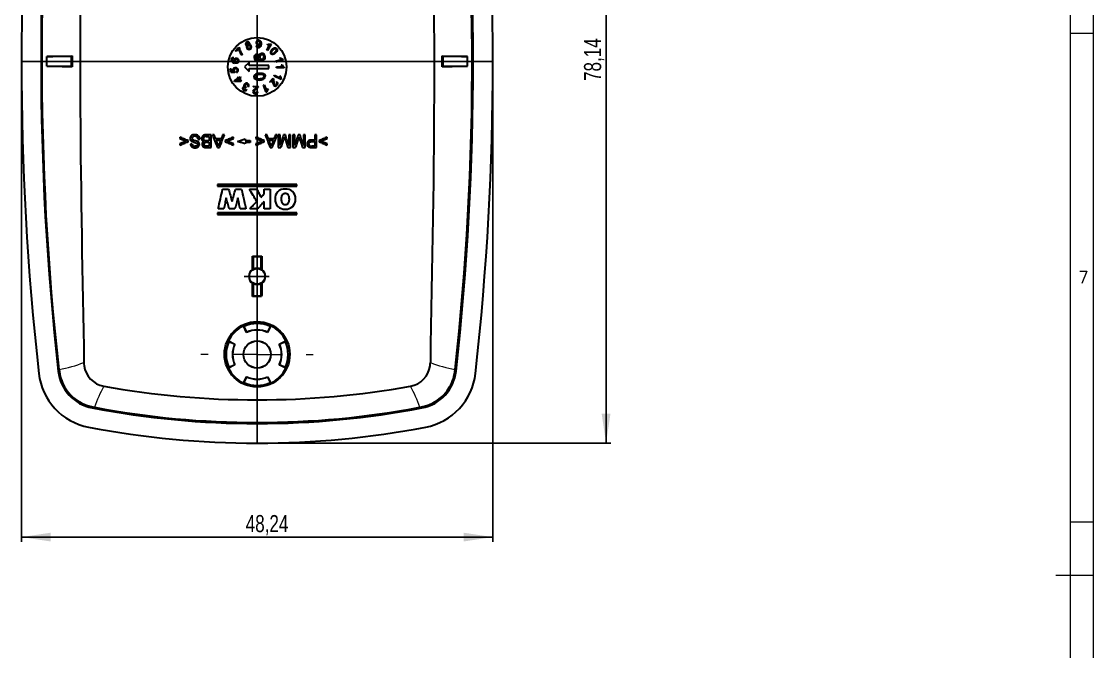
# Model space of a CAD drawing. Header units: millimetres. Extents: x 0 to 1188, y 0 to 841.
# Drawn here: x 969.1 to 1188.5, y 578.4 to 707.4 of the extents above; entities that cross this region are included whole.
import ezdxf

# ---------------------------------------------------------------- set-up
doc = ezdxf.new("R2010")
doc.units = ezdxf.units.MM
doc.linetypes.add('SLD-Durchgehend', pattern=[0])
doc.styles.add('SLDTEXTSTYLE2', font='simplex_.ttf', dxfattribs={"width": 0.95})
doc.styles.add('SLDTEXTSTYLE3', font='ARIALN.TTF', dxfattribs={"width": 0.87})
doc.dimstyles.new('SLDDIMSTYLE0', dxfattribs={"dimtxt": 3.5, "dimasz": 6, "dimexe": 0, "dimexo": 0.0625, "dimgap": 0.875, "dimtad": 1, "dimlfac": 0.5, "dimrnd": 1e-09, "dimzin": 12, "dimdsep": 46, "dimtxsty": 'SLDTEXTSTYLE3', "dimsah": 1, "dimcen": 0.09, "dimadec": 0, "dimazin": 3, "dimtfac": 1, "dimtofl": 0, "dimtmove": 0, "dimatfit": 3, "dimfxl": 0, "dimfrac": 2, "dimtolj": 1, "dimtzin": 12, "dimarcsym": 0})

# ---------------------------------------------------------------- blocks, each defined once
blk = doc.blocks.new('_D_6')
for p, q in [((1018.32, 777.36), (1089.73, 777.36)), ((1088.73, 777.36), (1088.73, 621.09)), ((1018.32, 621.09), (1089.73, 621.09))]:
    blk.add_line(p, q)
for points in [[(1088.73, 777.36), (1087.83, 771.36), (1089.63, 771.36)], [(1088.73, 621.09), (1089.63, 627.09), (1087.83, 627.09)]]:
    blk.add_solid(points)
at = {"insert": (1084.22, 695.23), "char_height": 3.5, "attachment_point": 1, "rotation": 90, "style": 'SLDTEXTSTYLE3'}
blk.add_mtext('78,14', dxfattribs=at)
blk = doc.blocks.new('_D_7')
for p, q in [((969.08, 698.23), (969.08, 600.85)), ((1065.56, 698.23), (1065.56, 600.85)), ((1065.56, 601.85), (969.08, 601.85))]:
    blk.add_line(p, q)
for points in [[(969.08, 601.85), (975.08, 600.95), (975.08, 602.75)], [(1065.56, 601.85), (1059.56, 602.75), (1059.56, 600.95)]]:
    blk.add_solid(points)
at = {"insert": (1014.98, 606.36), "char_height": 3.5, "attachment_point": 1, "style": 'SLDTEXTSTYLE3'}
blk.add_mtext('48,24', dxfattribs=at)
blk = doc.blocks.new('SW_CENTERMARKSYMBOL_2')
at = {"color": 0, "linetype": 'SLD-Durchgehend', "lineweight": 0}
for p, q in [((0, 10), (0, 11.5)), ((0, 0), (0, 5)), ((-10, 0), (-11.5, 0)), ((0, 0), (-5, 0)), ((0, 0), (0, -5)), ((0, 0), (5, 0)), ((10, 0), (11.5, 0)), ((0, -10), (0, -11.5))]:
    blk.add_line(p, q, dxfattribs=at)

msp = doc.modelspace()

# ---------------------------------------------------------------- linework, layer by layer
at = {"color": 7, "linetype": 'SLD-Durchgehend', "lineweight": 0}
for p, q in [((1188.499, 0.4), (1188.499, 840.6)), ((1183.799, 5), (1183.799, 836)), ((1183.799, 705), (1188.499, 705)), ((1183.799, 605), (1188.499, 605)), ((1188.499, 594), (1180.799, 594))]:
    msp.add_line(p, q, dxfattribs=at)
for p, q in [((1017.321, 777.363), (1017.321, 621.089)), ((1065.558, 699.226), (969.084, 699.226)), ((1014.632, 655.226), (1019.793, 655.226))]:
    msp.add_line(p, q)
at = {"color": 7, "linetype": 'SLD-Durchgehend', "lineweight": 30}
for p, q in [((1012.919, 701.391), (1013.587, 702.133)), ((1013.587, 702.133), (1013.696, 702.034)), ((1017.112, 702.431), (1017.296, 702.436)), ((1019.275, 701.534), (1019.869, 702.587)), ((1019.426, 702.574), (1019.516, 702.734)), ((1020.202, 702.792), (1019.44, 701.441)), ((1020.095, 702.852), (1020.202, 702.792)), ((974.281, 698.226), (974.282, 700.226)), ((979.321, 700.226), (974.282, 700.226)), ((979.438, 700.342), (979.321, 700.226)), ((979.321, 698.226), (979.321, 700.226)), ((979.438, 700.342), (979.438, 698.109)), ((1012.533, 699.988), (1012.494, 699.802)), ((1013.055, 701.27), (1012.919, 701.391)), ((1013.56, 701.831), (1013.055, 701.27)), ((1014.324, 700.678), (1014.194, 700.533)), ((1019.44, 701.441), (1019.275, 701.534)), ((1021.916, 699.937), (1022.091, 699.993)), ((1055.205, 698.109), (1055.205, 700.342)), ((1055.205, 700.342), (1055.321, 700.226)), ((1055.321, 700.226), (1055.321, 698.226)), ((1060.361, 700.226), (1055.321, 700.226)), ((1060.361, 698.226), (1060.361, 700.226)), ((974.281, 698.226), (979.321, 698.226)), ((979.438, 698.109), (979.321, 698.226)), ((1011.832, 697.719), (1012.012, 697.746)), ((1012.012, 697.746), (1012.104, 697.135)), ((1015.721, 698.996), (1014.721, 698.096)), ((1014.721, 698.096), (1015.721, 697.196)), ((1015.721, 698.396), (1015.721, 698.996)), ((1019.721, 698.396), (1015.721, 698.396)), ((1015.721, 697.196), (1015.721, 697.796)), ((1015.721, 697.796), (1019.721, 697.796)), ((1019.721, 697.796), (1019.721, 698.396)), ((1021.095, 699.278), (1022.249, 699.644)), ((1021.152, 699.097), (1021.095, 699.278)), ((1022.633, 699.567), (1021.152, 699.097)), ((1021.277, 698.111), (1022.486, 698.122)), ((1021.278, 697.921), (1021.277, 698.111)), ((1022.831, 697.935), (1021.278, 697.921)), ((1022.254, 698.499), (1022.438, 698.501)), ((1022.596, 699.684), (1022.633, 699.567)), ((1022.83, 698.057), (1022.831, 697.935)), ((1055.205, 698.109), (1055.321, 698.226)), ((1055.321, 698.226), (1060.361, 698.226)), ((1011.948, 696.957), (1011.832, 697.719)), ((1012.757, 696.928), (1011.948, 696.957)), ((1012.104, 697.135), (1012.529, 697.114)), ((1012.618, 695.23), (1013.444, 695.795)), ((1012.753, 697.108), (1012.757, 696.928)), ((1013.551, 695.639), (1012.976, 695.245)), ((1013.085, 696.943), (1013.038, 697.138)), ((1013.326, 695.967), (1013.469, 696.066)), ((1013.444, 695.795), (1013.326, 695.967)), ((1013.469, 696.066), (1013.587, 695.894)), ((1013.824, 695.24), (1013.551, 695.639)), ((1013.587, 695.894), (1013.892, 696.102)), ((1014, 695.946), (1013.695, 695.737)), ((1013.695, 695.737), (1014.073, 695.184)), ((1013.892, 696.102), (1014, 695.946)), ((1019.904, 695.061), (1020.598, 695.818)), ((1020.807, 696.217), (1020.889, 696.389)), ((1022.216, 695.551), (1020.807, 696.217)), ((1020.889, 696.389), (1021.987, 695.87)), ((1021.942, 696.313), (1022.108, 696.234)), ((1022.269, 695.662), (1022.216, 695.551)), ((1012.706, 695.102), (1012.618, 695.23)), ((1013.93, 695.086), (1012.706, 695.102)), ((1012.976, 695.245), (1013.824, 695.24)), ((1014.073, 695.184), (1013.93, 695.086)), ((1015.1, 693.964), (1014.998, 693.829)), ((1015.051, 693.545), (1015.199, 693.421)), ((1015.587, 694.058), (1015.41, 694.131)), ((1016.537, 694.002), (1016.55, 694.184)), ((1017.295, 693.949), (1016.537, 694.002)), ((1016.55, 694.184), (1017.572, 694.113)), ((1018.596, 694.347), (1018.772, 694.417)), ((1019.168, 692.909), (1018.596, 694.347)), ((1018.772, 694.417), (1019.218, 693.297)), ((1019.485, 693.649), (1019.553, 693.479)), ((1020.039, 694.937), (1019.904, 695.061)), ((1020.554, 695.498), (1020.039, 694.937)), ((1021.245, 694.91), (1021.392, 695.041)), ((1017.265, 693.044), (1017.459, 693.01)), ((1019.281, 692.954), (1019.168, 692.909)), ((1001.486, 683.756), (1001.486, 683.423)), ((1001.486, 682.39), (1001.486, 682.056)), ((1003.186, 682.79), (1003.186, 683.023)), ((1005.252, 683.29), (1005.619, 683.29)), ((1006.904, 683.89), (1007.519, 683.89)), ((1007.886, 684.19), (1006.909, 684.19)), ((1007.519, 682.99), (1006.946, 682.99)), ((1006.983, 682.69), (1007.519, 682.69)), ((1007.519, 683.89), (1007.519, 682.99)), ((1007.519, 682.69), (1007.519, 681.89)), ((1007.886, 681.59), (1007.886, 684.19)), ((1008.552, 684.19), (1008.163, 684.19)), ((1009.956, 683.39), (1008.848, 683.39)), ((1008.958, 683.09), (1009.846, 683.09)), ((1010.641, 684.19), (1010.252, 684.19)), ((1010.786, 683.023), (1010.786, 682.79)), ((1012.486, 683.423), (1012.486, 683.756)), ((1012.486, 682.056), (1012.486, 682.39)), ((1014.886, 683.354), (1014.886, 683.049)), ((1014.886, 683.049), (1015.886, 683.049)), ((1015.886, 682.649), (1014.886, 682.649)), ((1014.886, 682.649), (1014.886, 682.345)), ((1015.886, 683.049), (1015.886, 682.649)), ((1017.086, 683.756), (1017.086, 683.423)), ((1017.086, 682.39), (1017.086, 682.056)), ((1018.786, 682.79), (1018.786, 683.023)), ((1019.352, 684.19), (1018.963, 684.19)), ((1020.756, 683.39), (1019.648, 683.39)), ((1019.758, 683.09), (1020.646, 683.09)), ((1021.441, 684.19), (1021.052, 684.19)), ((1021.652, 684.19), (1021.652, 681.59)), ((1022.019, 684.19), (1021.652, 684.19)), ((1022.019, 681.99), (1022.019, 684.19)), ((1023.096, 684.19), (1022.713, 684.19)), ((1023.786, 684.19), (1023.786, 681.99)), ((1024.152, 684.19), (1023.786, 684.19)), ((1024.152, 681.59), (1024.152, 684.19)), ((1024.652, 684.19), (1024.652, 681.59)), ((1025.019, 684.19), (1024.652, 684.19)), ((1025.019, 681.99), (1025.019, 684.19)), ((1026.096, 684.19), (1025.713, 684.19)), ((1026.786, 684.19), (1026.786, 681.99)), ((1027.152, 684.19), (1026.786, 684.19)), ((1027.152, 681.59), (1027.152, 684.19)), ((1029.119, 683.123), (1028.482, 683.123)), ((1028.492, 682.823), (1029.119, 682.823)), ((1029.119, 684.19), (1029.119, 683.123)), ((1029.486, 684.19), (1029.119, 684.19)), ((1029.119, 682.823), (1029.119, 681.89)), ((1029.486, 681.59), (1029.486, 684.19)), ((1029.986, 683.023), (1029.986, 682.79)), ((1031.686, 683.423), (1031.686, 683.756)), ((1031.686, 682.056), (1031.686, 682.39)), ((1004.019, 682.323), (1003.652, 682.323)), ((1006.912, 681.59), (1007.886, 681.59)), ((1007.519, 681.89), (1007.024, 681.89)), ((1009.195, 681.59), (1009.609, 681.59)), ((1019.995, 681.59), (1020.409, 681.59)), ((1021.652, 681.59), (1022.199, 681.59)), ((1023.601, 681.59), (1024.152, 681.59)), ((1024.652, 681.59), (1025.199, 681.59)), ((1026.601, 681.59), (1027.152, 681.59)), ((1029.119, 681.89), (1028.498, 681.89)), ((1028.53, 681.59), (1029.486, 681.59)), ((1025.421, 674.058), (1009.221, 674.058)), ((1009.221, 674.058), (1009.221, 673.658)), ((1009.221, 673.658), (1025.421, 673.658)), ((1025.421, 673.658), (1025.421, 674.058)), ((1010.252, 673.058), (1011.48, 673.058)), ((1012.896, 673.058), (1014.122, 673.058)), ((1015.746, 673.058), (1017.269, 673.058)), ((1018.759, 672.091), (1018.759, 673.058)), ((1018.759, 673.058), (1020.006, 673.058)), ((1020.006, 673.058), (1020.006, 669.058)), ((1018.759, 669.058), (1018.759, 670.569)), ((1009.221, 668.258), (1009.221, 667.858)), ((1025.421, 668.258), (1009.221, 668.258)), ((1009.221, 667.858), (1025.421, 667.858)), ((1010.533, 669.058), (1009.359, 669.058)), ((1012.774, 669.058), (1011.607, 669.058)), ((1015.021, 669.058), (1013.842, 669.058)), ((1017.454, 669.058), (1015.798, 669.058)), ((1020.006, 669.058), (1018.759, 669.058)), ((1025.421, 667.858), (1025.421, 668.258)), ((1016.381, 659.366), (1016.521, 659.226)), ((1016.521, 659.226), (1016.521, 656.661)), ((1018.121, 659.226), (1016.521, 659.226)), ((1018.261, 659.366), (1018.121, 659.226)), ((1018.121, 656.661), (1018.121, 659.226)), ((1016.521, 653.79), (1016.521, 651.226)), ((1018.121, 651.226), (1018.121, 653.79)), ((1016.395, 651.099), (1016.521, 651.226)), ((1016.521, 651.226), (1018.121, 651.226)), ((1018.247, 651.099), (1018.121, 651.226)), ((1015.177, 643.762), (1014.551, 645.106)), ((1014.641, 644.974), (1014.551, 645.106)), ((1020.092, 645.106), (1019.465, 643.762)), ((1020.092, 645.106), (1020.002, 644.974)), ((1015.19, 643.796), (1014.641, 644.974)), ((1015.177, 643.762), (1015.19, 643.796)), ((1020.002, 644.974), (1019.452, 643.796)), ((1019.465, 643.762), (1019.452, 643.796)), ((1011.442, 641.997), (1012.786, 641.37)), ((1011.442, 641.997), (1011.573, 641.907)), ((1011.573, 641.907), (1012.751, 641.357)), ((1012.786, 641.37), (1012.751, 641.357)), ((1021.857, 641.37), (1023.201, 641.997)), ((1021.857, 641.37), (1021.892, 641.357)), ((1021.892, 641.357), (1023.069, 641.907)), ((1023.069, 641.907), (1023.201, 641.997)), ((1012.786, 637.082), (1011.441, 636.455)), ((1011.572, 636.545), (1011.441, 636.455)), ((1012.751, 637.095), (1011.572, 636.545)), ((1012.786, 637.082), (1012.751, 637.095)), ((1021.857, 637.082), (1021.892, 637.095)), ((1023.201, 636.455), (1021.857, 637.082)), ((1023.07, 636.545), (1021.892, 637.095)), ((1023.201, 636.455), (1023.07, 636.545)), ((1014.55, 633.346), (1015.177, 634.691)), ((1014.64, 633.477), (1015.19, 634.656)), ((1015.177, 634.691), (1015.19, 634.656)), ((1019.465, 634.691), (1019.452, 634.656)), ((1019.452, 634.656), (1020.002, 633.477)), ((1019.465, 634.691), (1020.092, 633.346)), ((1014.55, 633.346), (1014.64, 633.477)), ((1020.002, 633.477), (1020.092, 633.346))]:
    msp.add_line(p, q, dxfattribs=at)
at = {"color": 7, "linetype": 'SLD-Durchgehend', "lineweight": 30, "flags": 128}
for points in [[(976.795, 636.139), (976.372, 640.084), (975.976, 644.032), (975.608, 647.983), (975.267, 651.937), (974.954, 655.892), (974.668, 659.854), (974.409, 663.819), (974.178, 667.785), (973.975, 671.752), (973.799, 675.721), (973.638, 680.039), (973.511, 684.358), (973.415, 688.678), (973.353, 692.999), (973.322, 697.319), (973.324, 701.646), (973.358, 705.973), (973.425, 710.3), (973.525, 714.626), (973.657, 718.951), (973.822, 723.294), (974.02, 727.636), (974.251, 731.975), (974.515, 736.313), (974.812, 740.649), (975.143, 744.989), (975.507, 749.326), (975.903, 753.66), (976.333, 757.991), (976.796, 762.318)], [(1057.847, 636.139), (1058.27, 640.085), (1058.666, 644.033), (1059.035, 647.984), (1059.375, 651.937), (1059.689, 655.893), (1059.975, 659.855), (1060.233, 663.819), (1060.464, 667.785), (1060.668, 671.753), (1060.844, 675.722), (1061.004, 680.039), (1061.132, 684.358), (1061.227, 688.678), (1061.29, 692.999), (1061.32, 697.319), (1061.318, 701.646), (1061.284, 705.973), (1061.217, 710.3), (1061.118, 714.626), (1060.986, 718.951), (1060.821, 723.293), (1060.622, 727.635), (1060.391, 731.974), (1060.127, 736.312), (1059.83, 740.648), (1059.5, 744.987), (1059.136, 749.324), (1058.739, 753.658), (1058.309, 757.989), (1057.847, 762.316)], [(981.91, 760.896), (981.853, 757.09), (981.79, 753.28), (981.722, 749.466), (981.652, 745.649), (981.582, 741.828), (981.513, 737.998), (981.446, 734.165), (981.383, 730.329), (981.325, 726.491), (981.272, 722.651), (981.225, 718.751), (981.185, 714.85), (981.153, 710.947), (981.128, 707.041), (981.112, 703.134), (981.105, 699.227)], [(1052.733, 760.9), (1052.79, 757.055), (1052.854, 753.206), (1052.923, 749.353), (1052.993, 745.496), (1053.064, 741.632), (1053.134, 737.764), (1053.201, 733.894), (1053.265, 730.021), (1053.322, 726.18), (1053.375, 722.336), (1053.42, 718.49), (1053.459, 714.643), (1053.491, 710.79), (1053.515, 706.937), (1053.53, 703.083), (1053.537, 699.228)], [(1018.129, 702.816), (1018.116, 702.675), (1018.093, 702.535), (1018.055, 702.399), (1017.996, 702.271), (1017.942, 702.194), (1017.875, 702.127), (1017.797, 702.075), (1017.709, 702.039), (1017.617, 702.021), (1017.523, 702.02)], [(1017.537, 702.175), (1017.599, 702.177), (1017.659, 702.191), (1017.714, 702.218), (1017.785, 702.278), (1017.838, 702.355), (1017.885, 702.47), (1017.917, 702.589), (1017.933, 702.712)], [(1017.645, 703.597), (1017.731, 703.585), (1017.813, 703.558), (1017.89, 703.517), (1017.958, 703.463), (1018.015, 703.399), (1018.061, 703.325), (1018.107, 703.204), (1018.127, 703.075), (1018.133, 702.945), (1018.129, 702.816)], [(1017.933, 702.712), (1017.933, 702.734), (1017.934, 702.751)], [(974.282, 700.226), (974.867, 700.241), (975.475, 700.257), (976.109, 700.273), (976.765, 700.288), (977.403, 700.302), (978.061, 700.315), (978.74, 700.329), (979.438, 700.342)], [(1021.084, 700.977), (1020.986, 700.889), (1020.882, 700.808), (1020.771, 700.738), (1020.65, 700.686), (1020.565, 700.665), (1020.478, 700.657), (1020.391, 700.667), (1020.309, 700.697), (1020.234, 700.743), (1020.17, 700.802)], [(1020.528, 701.564), (1020.436, 701.472), (1020.349, 701.376), (1020.273, 701.27), (1020.243, 701.213), (1020.223, 701.151), (1020.216, 701.086), (1020.222, 701.022), (1020.244, 700.961), (1020.282, 700.909)], [(1020.282, 700.909), (1020.333, 700.868), (1020.392, 700.842), (1020.456, 700.832), (1020.553, 700.842), (1020.643, 700.879), (1020.753, 700.949), (1020.854, 701.03), (1020.951, 701.117)], [(1020.395, 701.705), (1020.493, 701.793), (1020.597, 701.873), (1020.708, 701.943), (1020.829, 701.996), (1020.914, 702.017), (1021.001, 702.024), (1021.088, 702.015), (1021.171, 701.985), (1021.245, 701.939), (1021.31, 701.88)], [(1020.951, 701.117), (1021.043, 701.209), (1021.13, 701.306), (1021.207, 701.412), (1021.237, 701.47), (1021.257, 701.532), (1021.263, 701.596), (1021.256, 701.661), (1021.233, 701.722), (1021.195, 701.774)], [(1021.31, 701.88), (1021.365, 701.812), (1021.407, 701.735), (1021.431, 701.651), (1021.437, 701.564), (1021.425, 701.477), (1021.398, 701.394), (1021.339, 701.276), (1021.264, 701.168), (1021.177, 701.069), (1021.084, 700.977)], [(1055.205, 700.342), (1055.893, 700.329), (1056.562, 700.316), (1057.215, 700.302), (1057.849, 700.288), (1058.511, 700.273), (1059.15, 700.258), (1059.768, 700.242), (1060.361, 700.226)], [(979.438, 698.109), (978.75, 698.122), (978.08, 698.135), (977.427, 698.149), (976.794, 698.163), (976.131, 698.178), (975.492, 698.194), (974.875, 698.209), (974.281, 698.226)], [(981.105, 699.227), (981.105, 696.743), (981.109, 694.259), (981.117, 691.775), (981.128, 689.29)], [(1012.494, 699.802), (1012.394, 699.8), (1012.318, 699.779)], [(1013.555, 699.214), (1013.524, 699.132), (1013.481, 699.057), (1013.425, 698.99), (1013.358, 698.934), (1013.282, 698.892), (1013.199, 698.863), (1013.069, 698.847), (1012.939, 698.853), (1012.809, 698.875), (1012.682, 698.907)], [(1053.537, 699.228), (1053.537, 696.745), (1053.533, 694.261), (1053.526, 691.778), (1053.515, 689.294)], [(1060.361, 698.226), (1059.776, 698.21), (1059.167, 698.194), (1058.534, 698.179), (1057.878, 698.163), (1057.239, 698.149), (1056.581, 698.136), (1055.902, 698.122), (1055.205, 698.109)], [(1016.727, 696.032), (1016.725, 696.157), (1016.747, 696.28), (1016.794, 696.396), (1016.865, 696.498), (1016.956, 696.584), (1017.06, 696.653), (1017.229, 696.732), (1017.408, 696.786), (1017.593, 696.82), (1017.779, 696.841)], [(1017.903, 695.419), (1017.753, 695.409), (1017.604, 695.407), (1017.454, 695.415), (1017.306, 695.437), (1017.162, 695.478), (1017.048, 695.529), (1016.944, 695.598), (1016.856, 695.686), (1016.789, 695.792), (1016.747, 695.909), (1016.727, 696.032)], [(1017.803, 696.566), (1017.618, 696.545), (1017.435, 696.514), (1017.256, 696.463), (1017.171, 696.426), (1017.094, 696.374), (1017.03, 696.308), (1016.98, 696.23), (1016.952, 696.141), (1016.948, 696.049)], [(1017.779, 696.841), (1017.928, 696.851), (1018.078, 696.853), (1018.227, 696.845), (1018.376, 696.823), (1018.52, 696.782), (1018.633, 696.73), (1018.737, 696.661), (1018.825, 696.573), (1018.891, 696.467), (1018.933, 696.35), (1018.953, 696.227)], [(1018.733, 696.208), (1018.713, 696.298), (1018.67, 696.38), (1018.607, 696.447), (1018.531, 696.501), (1018.447, 696.538), (1018.357, 696.56), (1018.172, 696.578), (1017.987, 696.578), (1017.803, 696.566)], [(1017.879, 695.694), (1018.017, 695.708), (1018.154, 695.728), (1018.29, 695.756), (1018.424, 695.796), (1018.508, 695.833), (1018.585, 695.884), (1018.65, 695.95), (1018.7, 696.028), (1018.729, 696.116), (1018.733, 696.208)], [(1020.598, 695.818), (1020.649, 695.762), (1020.68, 695.712)], [(1014.972, 694.013), (1015.042, 693.981), (1015.1, 693.964)], [(1014.998, 693.829), (1014.984, 693.839), (1014.972, 693.846)], [(1017.572, 694.113), (1017.561, 694.038), (1017.54, 693.983)], [(981.128, 689.29), (981.147, 686.066), (981.171, 682.843), (981.2, 679.621), (981.235, 676.4), (981.274, 673.177), (981.318, 669.956), (981.365, 666.736), (981.416, 663.518), (981.471, 660.271), (981.528, 657.026), (981.587, 653.783), (981.646, 650.542), (981.706, 647.301), (981.765, 644.063), (981.821, 640.828), (981.873, 637.595)], [(1053.515, 689.294), (1053.493, 685.603), (1053.463, 681.913), (1053.428, 678.223), (1053.385, 674.533), (1053.337, 670.845), (1053.284, 667.158), (1053.225, 663.455), (1053.163, 659.753), (1053.097, 656.054), (1053.03, 652.358), (1052.961, 648.661), (1052.894, 644.967), (1052.829, 641.277), (1052.769, 637.591)], [(1003.186, 683.023), (1002.973, 683.115), (1002.761, 683.206), (1002.548, 683.298), (1002.336, 683.39), (1002.123, 683.481), (1001.911, 683.573), (1001.698, 683.665), (1001.486, 683.756)], [(1001.486, 683.423), (1001.656, 683.358), (1001.827, 683.294), (1001.998, 683.229), (1002.169, 683.165), (1002.34, 683.1), (1002.511, 683.035), (1002.681, 682.971), (1002.852, 682.906)], [(1002.852, 682.906), (1002.681, 682.842), (1002.511, 682.777), (1002.34, 682.713), (1002.169, 682.648), (1001.998, 682.583), (1001.827, 682.519), (1001.656, 682.454), (1001.486, 682.39)], [(1001.486, 682.056), (1001.698, 682.148), (1001.91, 682.24), (1002.123, 682.331), (1002.335, 682.423), (1002.548, 682.515), (1002.76, 682.606), (1002.973, 682.698), (1003.186, 682.79)], [(1005.135, 682.83), (1005.026, 682.878), (1004.913, 682.918), (1004.684, 682.984), (1004.455, 683.046), (1004.341, 683.079), (1004.229, 683.118)], [(1006.909, 684.19), (1006.763, 684.185), (1006.617, 684.17), (1006.474, 684.141), (1006.366, 684.104), (1006.264, 684.052), (1006.186, 683.994), (1006.118, 683.924), (1006.046, 683.815), (1005.993, 683.697), (1005.963, 683.572), (1005.952, 683.445)], [(1006.946, 682.99), (1006.829, 682.993), (1006.712, 683.004), (1006.627, 683.02), (1006.546, 683.049), (1006.491, 683.08), (1006.442, 683.119), (1006.401, 683.166), (1006.368, 683.22), (1006.344, 683.278), (1006.328, 683.338), (1006.319, 683.44)], [(1008.163, 684.19), (1008.292, 683.865), (1008.421, 683.54), (1008.55, 683.215), (1008.679, 682.89), (1008.808, 682.565), (1008.937, 682.24), (1009.066, 681.915), (1009.195, 681.59)], [(1008.848, 683.39), (1008.811, 683.49), (1008.774, 683.59), (1008.737, 683.69), (1008.7, 683.79), (1008.663, 683.89), (1008.626, 683.99), (1008.589, 684.09), (1008.552, 684.19)], [(1009.211, 682.406), (1009.179, 682.492), (1009.148, 682.577), (1009.116, 682.663), (1009.085, 682.748), (1009.053, 682.833), (1009.022, 682.919), (1008.99, 683.004), (1008.958, 683.09)], [(1009.402, 681.89), (1009.307, 682.148), (1009.259, 682.277), (1009.211, 682.406)], [(1009.846, 683.09), (1009.813, 683), (1009.779, 682.91), (1009.746, 682.82), (1009.713, 682.73), (1009.68, 682.64), (1009.646, 682.55), (1009.613, 682.46), (1009.58, 682.37)], [(1009.609, 681.59), (1009.738, 681.915), (1009.867, 682.24), (1009.996, 682.565), (1010.125, 682.89), (1010.254, 683.215), (1010.383, 683.54), (1010.512, 683.865), (1010.641, 684.19)], [(1010.252, 684.19), (1010.215, 684.09), (1010.178, 683.99), (1010.141, 683.89), (1010.104, 683.79), (1010.067, 683.69), (1010.03, 683.59), (1009.993, 683.49), (1009.956, 683.39)], [(1012.486, 683.756), (1012.273, 683.665), (1012.061, 683.573), (1011.848, 683.481), (1011.636, 683.39), (1011.423, 683.298), (1011.211, 683.206), (1010.998, 683.115), (1010.786, 683.023)], [(1010.786, 682.79), (1010.998, 682.698), (1011.211, 682.606), (1011.423, 682.515), (1011.636, 682.423), (1011.848, 682.331), (1012.061, 682.24), (1012.273, 682.148), (1012.486, 682.056)], [(1011.119, 682.906), (1011.29, 682.971), (1011.461, 683.035), (1011.631, 683.1), (1011.802, 683.165), (1011.973, 683.229), (1012.144, 683.294), (1012.315, 683.358), (1012.486, 683.423)], [(1012.486, 682.39), (1012.315, 682.454), (1012.144, 682.519), (1011.973, 682.583), (1011.802, 682.648), (1011.631, 682.713), (1011.461, 682.777), (1011.29, 682.842), (1011.119, 682.906)], [(1013.286, 682.849), (1013.486, 682.912), (1013.686, 682.975), (1013.886, 683.039), (1014.086, 683.102), (1014.286, 683.165), (1014.486, 683.228), (1014.686, 683.291), (1014.886, 683.354)], [(1014.886, 682.345), (1014.686, 682.408), (1014.486, 682.471), (1014.286, 682.534), (1014.086, 682.597), (1013.886, 682.66), (1013.686, 682.723), (1013.486, 682.786), (1013.286, 682.849)], [(1018.786, 683.023), (1018.573, 683.115), (1018.361, 683.206), (1018.148, 683.298), (1017.936, 683.39), (1017.723, 683.481), (1017.511, 683.573), (1017.298, 683.665), (1017.086, 683.756)], [(1017.086, 683.423), (1017.256, 683.358), (1017.427, 683.294), (1017.598, 683.229), (1017.769, 683.165), (1017.94, 683.1), (1018.111, 683.035), (1018.281, 682.971), (1018.452, 682.906)], [(1018.452, 682.906), (1018.281, 682.842), (1018.111, 682.777), (1017.94, 682.713), (1017.769, 682.648), (1017.598, 682.583), (1017.427, 682.519), (1017.256, 682.454), (1017.086, 682.39)], [(1017.086, 682.056), (1017.298, 682.148), (1017.511, 682.24), (1017.723, 682.331), (1017.936, 682.423), (1018.148, 682.515), (1018.361, 682.606), (1018.573, 682.698), (1018.786, 682.79)], [(1018.963, 684.19), (1019.092, 683.865), (1019.221, 683.54), (1019.35, 683.215), (1019.479, 682.89), (1019.608, 682.565), (1019.737, 682.24), (1019.866, 681.915), (1019.995, 681.59)], [(1019.648, 683.39), (1019.611, 683.49), (1019.574, 683.59), (1019.537, 683.69), (1019.5, 683.79), (1019.463, 683.89), (1019.426, 683.99), (1019.389, 684.09), (1019.352, 684.19)], [(1020.011, 682.406), (1019.979, 682.492), (1019.948, 682.577), (1019.916, 682.663), (1019.885, 682.748), (1019.853, 682.833), (1019.822, 682.919), (1019.79, 683.004), (1019.758, 683.09)], [(1020.202, 681.89), (1020.107, 682.148), (1020.059, 682.277), (1020.011, 682.406)], [(1020.646, 683.09), (1020.613, 683), (1020.579, 682.91), (1020.546, 682.82), (1020.513, 682.73), (1020.48, 682.64), (1020.446, 682.55), (1020.413, 682.46), (1020.38, 682.37)], [(1020.409, 681.59), (1020.538, 681.915), (1020.667, 682.24), (1020.796, 682.565), (1020.925, 682.89), (1021.054, 683.215), (1021.183, 683.54), (1021.312, 683.865), (1021.441, 684.19)], [(1021.052, 684.19), (1021.015, 684.09), (1020.978, 683.99), (1020.941, 683.89), (1020.904, 683.79), (1020.867, 683.69), (1020.83, 683.59), (1020.793, 683.49), (1020.756, 683.39)], [(1022.713, 684.19), (1022.626, 683.915), (1022.539, 683.64), (1022.452, 683.365), (1022.366, 683.09), (1022.279, 682.815), (1022.192, 682.54), (1022.106, 682.265), (1022.019, 681.99)], [(1022.199, 681.59), (1022.271, 681.814), (1022.343, 682.038), (1022.415, 682.262), (1022.487, 682.486), (1022.559, 682.71), (1022.631, 682.934), (1022.703, 683.159), (1022.775, 683.383)], [(1023.019, 683.414), (1023.092, 683.186), (1023.165, 682.958), (1023.237, 682.73), (1023.31, 682.502), (1023.383, 682.274), (1023.455, 682.046), (1023.528, 681.818), (1023.601, 681.59)], [(1023.786, 681.99), (1023.699, 682.265), (1023.613, 682.54), (1023.527, 682.815), (1023.441, 683.09), (1023.355, 683.365), (1023.268, 683.64), (1023.182, 683.915), (1023.096, 684.19)], [(1025.713, 684.19), (1025.626, 683.915), (1025.539, 683.64), (1025.452, 683.365), (1025.366, 683.09), (1025.279, 682.815), (1025.192, 682.54), (1025.106, 682.265), (1025.019, 681.99)], [(1025.199, 681.59), (1025.271, 681.814), (1025.343, 682.038), (1025.415, 682.262), (1025.487, 682.486), (1025.559, 682.71), (1025.631, 682.934), (1025.703, 683.159), (1025.775, 683.383)], [(1026.019, 683.414), (1026.092, 683.186), (1026.165, 682.958), (1026.237, 682.73), (1026.31, 682.502), (1026.383, 682.274), (1026.455, 682.046), (1026.528, 681.818), (1026.601, 681.59)], [(1026.786, 681.99), (1026.699, 682.265), (1026.613, 682.54), (1026.527, 682.815), (1026.441, 683.09), (1026.355, 683.365), (1026.268, 683.64), (1026.182, 683.915), (1026.096, 684.19)], [(1027.919, 682.347), (1027.925, 682.439), (1027.945, 682.529), (1027.971, 682.592), (1028.007, 682.649), (1028.052, 682.7), (1028.107, 682.741), (1028.177, 682.776), (1028.252, 682.799), (1028.371, 682.817), (1028.492, 682.823)], [(1031.686, 683.756), (1031.473, 683.665), (1031.261, 683.573), (1031.048, 683.481), (1030.836, 683.39), (1030.623, 683.298), (1030.411, 683.206), (1030.198, 683.115), (1029.986, 683.023)], [(1029.986, 682.79), (1030.198, 682.698), (1030.411, 682.606), (1030.623, 682.515), (1030.836, 682.423), (1031.048, 682.331), (1031.261, 682.24), (1031.473, 682.148), (1031.686, 682.056)], [(1030.319, 682.906), (1030.49, 682.971), (1030.661, 683.035), (1030.831, 683.1), (1031.002, 683.165), (1031.173, 683.229), (1031.344, 683.294), (1031.515, 683.358), (1031.686, 683.423)], [(1031.686, 682.39), (1031.515, 682.454), (1031.344, 682.519), (1031.173, 682.583), (1031.002, 682.648), (1030.831, 682.713), (1030.661, 682.777), (1030.49, 682.842), (1030.319, 682.906)], [(1005.152, 682.244), (1005.146, 682.183), (1005.131, 682.124), (1005.105, 682.068), (1005.068, 682.018), (1005.029, 681.978), (1004.985, 681.943), (1004.926, 681.911), (1004.862, 681.888), (1004.733, 681.864), (1004.602, 681.856)], [(1004.616, 681.556), (1004.755, 681.565), (1004.892, 681.585), (1005.025, 681.621), (1005.14, 681.669), (1005.247, 681.732), (1005.341, 681.816), (1005.417, 681.916), (1005.467, 682.012), (1005.501, 682.114), (1005.514, 682.191), (1005.519, 682.268)], [(1007.024, 681.89), (1006.924, 681.89), (1006.824, 681.893), (1006.726, 681.905), (1006.632, 681.932), (1006.584, 681.955), (1006.542, 681.986), (1006.506, 682.024), (1006.476, 682.067), (1006.446, 682.131), (1006.427, 682.199), (1006.419, 682.296)], [(1009.359, 669.058), (1009.47, 669.558), (1009.582, 670.057), (1009.694, 670.557), (1009.805, 671.057), (1009.917, 671.557), (1010.028, 672.057), (1010.14, 672.558), (1010.252, 673.058)], [(1011.48, 673.058), (1011.569, 672.743), (1011.657, 672.428), (1011.746, 672.113), (1011.835, 671.798), (1011.924, 671.483), (1012.013, 671.169), (1012.101, 670.854), (1012.19, 670.539)], [(1012.19, 670.539), (1012.278, 670.854), (1012.367, 671.169), (1012.455, 671.483), (1012.543, 671.798), (1012.631, 672.113), (1012.72, 672.428), (1012.808, 672.743), (1012.896, 673.058)], [(1014.122, 673.058), (1014.234, 672.558), (1014.347, 672.057), (1014.459, 671.557), (1014.572, 671.057), (1014.684, 670.557), (1014.796, 670.057), (1014.909, 669.558), (1015.021, 669.058)], [(1017.259, 670.554), (1017.07, 670.867), (1016.881, 671.18), (1016.692, 671.493), (1016.502, 671.806), (1016.313, 672.119), (1016.124, 672.432), (1015.935, 672.745), (1015.746, 673.058)], [(1017.269, 673.058), (1017.374, 672.853), (1017.478, 672.649), (1017.583, 672.444), (1017.687, 672.239), (1017.791, 672.035), (1017.896, 671.83), (1018, 671.626), (1018.105, 671.421)], [(1018.105, 671.421), (1018.186, 671.505), (1018.268, 671.589), (1018.35, 671.672), (1018.432, 671.756), (1018.514, 671.84), (1018.595, 671.923), (1018.677, 672.007), (1018.759, 672.091)], [(1023.082, 672.175), (1022.969, 672.168), (1022.857, 672.15), (1022.749, 672.118), (1022.645, 672.068), (1022.55, 672.001), (1022.469, 671.919), (1022.403, 671.823), (1022.338, 671.675), (1022.297, 671.519), (1022.27, 671.349), (1022.257, 671.178), (1022.252, 671.006)], [(1023.915, 671.06), (1023.908, 671.248), (1023.887, 671.435), (1023.846, 671.618), (1023.798, 671.745), (1023.731, 671.863), (1023.643, 671.967), (1023.535, 672.052), (1023.431, 672.108), (1023.32, 672.146), (1023.202, 672.167), (1023.082, 672.175)], [(1010.978, 671.291), (1010.922, 671.011), (1010.867, 670.732), (1010.811, 670.453), (1010.755, 670.174), (1010.7, 669.895), (1010.644, 669.616), (1010.588, 669.337), (1010.533, 669.058)], [(1011.607, 669.058), (1011.529, 669.337), (1011.45, 669.616), (1011.371, 669.895), (1011.293, 670.174), (1011.214, 670.453), (1011.135, 670.732), (1011.057, 671.011), (1010.978, 671.291)], [(1013.396, 671.278), (1013.318, 671), (1013.241, 670.723), (1013.163, 670.445), (1013.085, 670.168), (1013.008, 669.89), (1012.93, 669.613), (1012.852, 669.335), (1012.774, 669.058)], [(1013.842, 669.058), (1013.786, 669.335), (1013.73, 669.613), (1013.675, 669.89), (1013.619, 670.168), (1013.563, 670.445), (1013.508, 670.723), (1013.452, 671), (1013.396, 671.278)], [(1015.798, 669.058), (1015.98, 669.245), (1016.163, 669.432), (1016.346, 669.619), (1016.528, 669.806), (1016.711, 669.993), (1016.894, 670.18), (1017.076, 670.367), (1017.259, 670.554)], [(1018.759, 670.569), (1018.596, 670.38), (1018.433, 670.191), (1018.27, 670.002), (1018.107, 669.813), (1017.944, 669.624), (1017.781, 669.435), (1017.618, 669.247), (1017.454, 669.058)], [(1022.252, 671.006), (1022.26, 670.824), (1022.283, 670.643), (1022.328, 670.467), (1022.377, 670.348), (1022.444, 670.239), (1022.531, 670.143), (1022.633, 670.064), (1022.741, 670.006), (1022.857, 669.968), (1022.975, 669.948), (1023.093, 669.941)], [(1023.093, 669.941), (1023.239, 669.953), (1023.381, 669.987), (1023.492, 670.038), (1023.594, 670.107), (1023.682, 670.191), (1023.754, 670.29), (1023.822, 670.429), (1023.867, 670.577), (1023.895, 670.737), (1023.91, 670.898), (1023.915, 671.06)], [(1016.381, 659.366), (1016.616, 659.366), (1016.851, 659.366), (1017.086, 659.366), (1017.321, 659.366), (1017.556, 659.366), (1017.791, 659.366), (1018.026, 659.366), (1018.261, 659.366)], [(1016.385, 656.659), (1016.385, 656.997), (1016.384, 657.335), (1016.384, 657.674), (1016.383, 658.012), (1016.383, 658.35), (1016.382, 658.689), (1016.382, 659.027), (1016.381, 659.366)], [(1018.261, 659.366), (1018.261, 659.027), (1018.26, 658.689), (1018.26, 658.35), (1018.259, 658.012), (1018.259, 657.674), (1018.258, 657.335), (1018.258, 656.997), (1018.257, 656.659)], [(1016.395, 651.099), (1016.394, 651.436), (1016.394, 651.772), (1016.393, 652.109), (1016.393, 652.446), (1016.392, 652.782), (1016.391, 653.119), (1016.391, 653.456), (1016.39, 653.792)], [(1018.252, 653.792), (1018.252, 653.456), (1018.251, 653.119), (1018.251, 652.782), (1018.25, 652.446), (1018.249, 652.109), (1018.249, 651.772), (1018.248, 651.436), (1018.247, 651.099)], [(1018.247, 651.099), (1018.016, 651.099), (1017.784, 651.099), (1017.553, 651.099), (1017.321, 651.099), (1017.09, 651.099), (1016.858, 651.099), (1016.627, 651.099), (1016.395, 651.099)], [(981.873, 637.595), (981.884, 637.319), (981.923, 636.938)]]:
    msp.add_lwpolyline(points, dxfattribs=at)
at = {"color": 7, "linetype": 'SLD-Durchgehend', "lineweight": 0, "flags": 128}
for points in [[(976.812, 635.988), (976.702, 635.885), (976.622, 635.81)], [(1058.02, 635.81), (1057.941, 635.885), (1057.831, 635.988)], [(983.588, 628.285), (983.67, 628.357), (983.788, 628.462)], [(1050.854, 628.462), (1050.972, 628.357), (1051.055, 628.285)]]:
    msp.add_lwpolyline(points, dxfattribs=at)
at = {"color": 7, "linetype": 'SLD-Durchgehend', "lineweight": 30}
for centre, radius in [((1017.32, 698.095), 6), ((1017.321, 655.226), 1.6), ((1017.32, 639.272), 6.69), ((1017.321, 639.226), 2.8), ((1017.321, 639.226), 2.771)]:
    msp.add_circle(centre, radius, dxfattribs=at)
for centre, radius, start, end in [((1544.021, 699.226), 574.937, 173.621943, 186.378057), ((1544.021, 699.226), 570.932, 173.62277, 186.37723), ((490.621, 699.226), 570.932, 353.62277, 6.37723), ((490.621, 699.226), 574.937, 353.621943, 6.378057), ((1015.361, 702.801), 0.412, 107.76866, 200.497), ((1015.276, 702.774), 0.323, 201.26046, 275.82404), ((1015.377, 702.823), 0.241, 109.49004, 201.13332), ((1015.531, 702.14), 0.383, 125.51105, 204.97953), ((1015.379, 702.821), 0.243, 200.56601, 294.99091), ((1015.424, 702.825), 0.414, 23.33965, 117.20527), ((1015.396, 702.826), 0.245, 21.66221, 113.92507), ((1015.643, 702.173), 0.303, 110.8504, 203.62093), ((1015.402, 702.826), 0.239, 289.43097, 22.21277), ((1015.661, 702.172), 0.31, 21.01914, 113.90028), ((1015.506, 702.865), 0.322, 309.246, 22.56869), ((1015.755, 702.218), 0.4, 20.55696, 96.40448), ((1015.674, 702.162), 0.303, 290.18311, 23.63315), ((1015.684, 702.186), 0.478, 288.44019, 21.13828), ((1017.528, 702.435), 0.416, 180.6271, 269.32931), ((1017.596, 703.042), 0.474, 172.35741, 264.7333), ((1017.613, 703.111), 0.487, 86.16758, 180.68063), ((1017.553, 702.432), 0.258, 179.21748, 266.28689), ((1017.632, 703.048), 0.314, 172.82627, 265.79686), ((1017.666, 703.093), 0.346, 91.28423, 180.95015), ((1017.58, 703.007), 0.437, 266.39949, 324.15168), ((1017.617, 703.051), 0.316, 268.54432, 2.4979), ((1017.618, 703.121), 0.319, 349.70411, 82.73708), ((1019.611, 703.817), 1.256, 261.50337, 281.81132), ((1019.628, 703.662), 0.935, 263.09543, 299.99926), ((1012.449, 699.575), 0.421, 78.50721, 166.54785), ((1015.843, 702.144), 2.305, 187.80444, 224.31642), ((1016.164, 702.337), 2.486, 186.99312, 212.09831), ((1015.697, 702.038), 1.932, 211.94069, 224.72905), ((1015.623, 702.157), 0.474, 202.09439, 296.51045), ((1015.655, 702.163), 0.311, 201.09394, 293.29701), ((1017.304, 700.099), 0.586, 96.18482, 189.89828), ((1017.303, 699.996), 0.576, 179.70945, 274.09478), ((1017.291, 700.06), 0.347, 94.58838, 186.57683), ((1017.287, 700.034), 0.341, 182.31253, 273.96618), ((1017.282, 700.226), 0.458, 22.18455, 95.14085), ((1017.293, 700.07), 0.338, 2.34221, 94.96534), ((1017.29, 700.037), 0.344, 273.52656, 7.68317), ((1018.261, 700.295), 0.564, 93.18684, 169.36928), ((1018.286, 700.146), 0.439, 93.77163, 186.72892), ((1018.277, 700.122), 0.428, 183.57047, 276.45374), ((1018.281, 700.187), 0.672, 0.83272, 94.34592), ((1018.306, 700.16), 0.427, 2.86247, 96.54114), ((1018.298, 700.133), 0.438, 273.62741, 6.36336), ((1018.289, 700.09), 0.672, 275.02166, 9.16537), ((1020.465, 701.105), 0.423, 171.87293, 225.76443), ((1021.066, 700.888), 1.057, 129.41993, 164.82185), ((1021.302, 700.848), 1.054, 108.22027, 137.24201), ((1021.015, 701.608), 0.245, 42.73086, 100.01335), ((1022.906, 700.728), 1.267, 218.62802, 238.7952), ((1022.804, 700.591), 0.931, 220.00546, 257.09241), ((1012.498, 699.524), 0.482, 161.90306, 214.68772), ((1012.874, 699.897), 1.009, 220.00608, 259.06821), ((1012.439, 699.541), 0.264, 162.86672, 199.91196), ((1012.431, 699.552), 0.254, 116.59648, 164.78826), ((1012.784, 699.776), 0.677, 208.67567, 259.79269), ((1012.864, 697.463), 0.481, 96.10657, 188.7845), ((1012.997, 699.403), 0.443, 163.57526, 221.48242), ((1012.881, 697.422), 0.323, 93.64048, 190.19929), ((1013.022, 699.382), 0.473, 70.2448, 162.01363), ((1013.027, 699.363), 0.316, 164.96942, 257.30854), ((1013.019, 699.35), 0.312, 67.49893, 162.20947), ((1012.909, 697.381), 0.568, 60.2303, 99.6943), ((1012.942, 697.405), 0.348, 11.79185, 103.60594), ((1013.083, 699.374), 0.343, 248.63479, 339.61015), ((1013.081, 699.315), 0.328, 349.49256, 79.9124), ((1013.081, 699.347), 0.492, 344.38707, 78.20741), ((1012.944, 697.442), 0.497, 6.65907, 60.25591), ((1017.311, 699.878), 0.458, 274.10191, 348.61281), ((1018.273, 699.956), 0.54, 198.16118, 277.97477), ((1023.427, 698.96), 1.26, 201.43659, 221.68312), ((1023.298, 698.866), 0.935, 202.98607, 239.90928), ((1012.886, 697.469), 0.503, 189.0857, 224.77133), ((1012.892, 697.41), 0.332, 187.79504, 245.27266), ((1012.98, 697.438), 0.306, 280.93259, 7.19528), ((1012.98, 697.4), 0.468, 282.89277, 12.34809), ((1017.298, 696.076), 0.351, 184.47074, 241.44409), ((1017.647, 697.167), 1.491, 249.74127, 278.95785), ((1017.876, 696.932), 1.513, 271.03533, 306.25327), ((1018.349, 696.151), 0.609, 313.79413, 7.11571), ((1019.576, 695.281), 1.186, 353.00933, 21.30201), ((1023.209, 696.218), 1.271, 175.72616, 195.88732), ((1023.041, 696.187), 0.934, 177.11544, 214.20386), ((1014.775, 693.685), 0.422, 152.45664, 244.54371), ((1014.696, 693.707), 0.343, 82.20118, 149.62404), ((1014.777, 693.658), 0.242, 149.84584, 243.12308), ((1014.801, 693.626), 0.279, 52.1248, 146.67048), ((1014.832, 693.695), 0.458, 238.54459, 323.19793), ((1014.992, 694.321), 0.37, 146.86634, 227.72622), ((1014.805, 693.696), 0.288, 241.54465, 328.4346), ((1015.108, 694.265), 0.498, 57.20326, 148.80097), ((1015.11, 694.272), 0.294, 148.55576, 242.01319), ((1015.138, 694.274), 0.317, 59.53783, 151.43455), ((1015.123, 694.277), 0.322, 333.04928, 56.97961), ((1015.159, 694.262), 0.474, 334.5008, 62.57515), ((1017.42, 692.796), 0.983, 116.91084, 164.34786), ((1017.493, 692.78), 0.866, 114.33789, 162.319), ((1016.353, 694.716), 1.215, 300.77643, 320.83914), ((1016.52, 694.575), 1.18, 301.48844, 329.86894), ((1020.351, 692.714), 1.274, 132.80527, 152.77412), ((1020.202, 692.81), 0.932, 134.18501, 171.11152), ((1021.536, 694.876), 0.985, 168.38914, 215.8256), ((1019.356, 695.238), 1.226, 352.36619, 12.27917), ((1021.717, 694.946), 0.983, 168.8016, 210.88218), ((1021.03, 694.628), 0.44, 228.32107, 323.34733), ((1021.055, 694.648), 0.276, 228.73209, 321.09434), ((1021.061, 694.681), 0.293, 315.25437, 51.16922), ((1021.062, 694.708), 0.469, 313.16875, 45.24051), ((1016.911, 693.036), 0.439, 176.76065, 271.83053), ((1016.942, 693.029), 0.274, 177.09709, 269.70996), ((1016.993, 693.061), 0.468, 261.66268, 353.72389), ((1016.972, 693.046), 0.293, 263.78161, 359.56765), ((1004.43, 683.381), 0.848, 83.27404, 175.21522), ((1004.275, 683.47), 0.689, 181.51802, 249.79936), ((1004.469, 683.408), 0.521, 81.52748, 173.23458), ((1004.319, 683.474), 0.367, 180.76061, 255.80871), ((1021.862, 733.377), 53.605, 250.57709, 251.73181), ((1004.651, 683.263), 0.968, 1.58202, 97.22443), ((1004.593, 683.265), 0.66, 2.13037, 94.101), ((1004.841, 682.252), 0.311, 358.59414, 45.59045), ((1004.894, 682.254), 0.625, 1.33229, 67.33681), ((1006.584, 683.439), 0.632, 179.43692, 257.04678), ((1006.673, 682.246), 0.621, 111.80586, 178.41084), ((1006.733, 683.466), 0.415, 97.1119, 183.59978), ((1006.765, 682.325), 0.347, 105.81928, 184.73935), ((1006.932, 681.605), 1.086, 87.29982, 103.93185), ((1006.863, 682.624), 1.266, 88.17088, 98.26322), ((1001.611, 690.148), 22.218, 342.27387, 343.38864), ((1048.303, 691.384), 26.51, 196.6327, 197.49583), ((1004.62, 690.145), 22.209, 342.27364, 343.38887), ((1051.327, 691.391), 26.535, 196.63312, 197.49542), ((1028.338, 682.35), 0.786, 79.47665, 180.94421), ((1004.506, 682.407), 0.858, 185.61361, 277.39972), ((1004.522, 682.354), 0.504, 183.57417, 279.05621), ((1006.79, 682.32), 0.74, 184.36076, 279.46279), ((1011.302, 681.46), 1.947, 152.14892, 167.25722), ((1022.102, 681.46), 1.947, 152.14885, 167.25738), ((1028.238, 682.295), 0.687, 176.47773, 262.21789), ((1028.344, 682.314), 0.427, 175.47131, 250.0199), ((1028.476, 683.788), 2.2, 261.32933, 271.40241), ((1028.457, 683.316), 1.427, 259.58442, 271.66409), ((1022.886, 671.225), 1.891, 85.28244, 186.00507), ((1023.253, 671.207), 1.914, 355.59855, 96.34198), ((1022.897, 670.892), 1.896, 175.88874, 275.8553), ((1023.254, 670.912), 1.913, 265.09185, 4.4347), ((1017.322, 655.227), 1.711, 123.18421, 237.00969), ((1017.321, 655.226), 1.644, 60.87437, 119.12563), ((1017.321, 655.227), 1.711, 302.9889, 56.8172), ((1017.321, 655.226), 1.644, 240.87437, 299.12563), ((1017.321, 639.226), 6.5, 115.22838, 154.76409), ((1017.321, 639.226), 6.343, 65.00245, 114.99755), ((1017.321, 639.226), 6.5, 25.23591, 64.77162), ((1017.321, 639.226), 5.017, 64.70098, 115.29902), ((1017.321, 639.226), 5.043, 65, 115), ((1017.321, 639.226), 6.343, 154.99474, 204.99474), ((1017.321, 639.226), 5.043, 155, 205), ((1017.321, 639.226), 5.017, 154.70098, 205.29902), ((1017.321, 639.226), 5.017, 334.70098, 25.29902), ((1017.321, 639.226), 5.043, 335, 25), ((1017.321, 639.226), 6.343, 335.00526, 25.00526), ((986.809, 637.581), 4.928, 187.50377, 259.67599), ((1017.321, 639.226), 6.5, 205.22564, 244.76683), ((1017.321, 639.226), 6.5, 295.23317, 334.77436), ((1047.831, 637.579), 4.931, 280.30513, 352.48328), ((1047.528, 637.661), 5.242, 352.02922, 359.23564), ((985.194, 636.758), 12.629, 186.36742, 259.20219), ((985.205, 636.768), 8.636, 186.36607, 259.2054), ((985.404, 636.926), 8.643, 185.22705, 210.11355), ((1017.321, 639.226), 5.017, 244.70098, 295.29902), ((1017.321, 639.226), 5.043, 245, 295), ((1049.437, 636.768), 8.636, 280.79446, 353.63408), ((1049.448, 636.758), 12.629, 280.79785, 353.63253), ((1049.238, 636.927), 8.644, 329.98526, 354.7761), ((985.358, 636.915), 8.598, 210.19898, 261.1172), ((1017.333, 808.042), 178.1, 259.84304, 280.14796), ((1017.321, 639.226), 6.343, 244.99755, 295.00245), ((1049.283, 636.916), 8.599, 278.87725, 329.89558), ((1017.321, 805.026), 179.932, 259.19424, 280.80576), ((1017.321, 805.559), 180.244, 259.35646, 280.64314), ((1017.321, 805.026), 183.937, 259.19153, 280.80847)]:
    msp.add_arc(centre, radius, start, end, dxfattribs=at)
at = {"color": 7, "linetype": 'SLD-Durchgehend', "lineweight": 0}
for centre, radius, start, end in [((971.474, 664.475), 28.831, 280.63558, 291.14786), ((1063.182, 664.607), 28.963, 248.92395, 259.38613), ((1013.376, 618.08), 31.113, 151.90619, 160.59703), ((1021.397, 618.11), 30.978, 19.43292, 28.15533)]:
    msp.add_arc(centre, radius, start, end, dxfattribs=at)
at = {"color": 7, "linetype": 'SLD-Durchgehend', "lineweight": 30}
for centre, start_param, end_param in [((1016.492, 655.226), 1.5533031, 1.6353311), ((1018.15, 655.226), 1.5062615, 1.5882895), ((1016.492, 655.226), 4.6507851, 4.7298822), ((1018.15, 655.226), 4.6948958, 4.7739929)]:
    msp.add_ellipse(centre, major_axis=(1.658, 0), ratio=0.8660474, start_param=start_param, end_param=end_param, dxfattribs=at)

# ---------------------------------------------------------------- block references
at = {"color": 7, "linetype": 'SLD-Durchgehend', "lineweight": 0}
msp.add_blockref('SW_CENTERMARKSYMBOL_2', (1017.321, 639.226), dxfattribs=at)

# ---------------------------------------------------------------- texts
at = {"color": 7, "linetype": 'Continuous', "lineweight": 0, "insert": (1185.395, 656.269), "char_height": 2.5, "attachment_point": 1, "style": 'SLDTEXTSTYLE2'}
msp.add_mtext('7', dxfattribs=at)

# ---------------------------------------------------------------- dimensions: what is measured, and where the dimension line sits
dim = msp.add_linear_dim(base=(1088.732, 621.089), p1=(1017.321, 777.363), p2=(1017.321, 621.089), angle=90, dimstyle='SLDDIMSTYLE0')
dim.commit()
dim.dimension.update_dxf_attribs({"geometry": '_D_6', "text_midpoint": (1088.732, 700.164), "dimtype": 160})
dim = msp.add_linear_dim(base=(969.084, 601.845), p1=(1065.558, 699.226), p2=(969.084, 699.226), dimstyle='SLDDIMSTYLE0')
dim.commit()
dim.dimension.update_dxf_attribs({"geometry": '_D_7', "text_midpoint": (1019.917, 601.845), "dimtype": 160})

doc.saveas('drawing.dxf')
